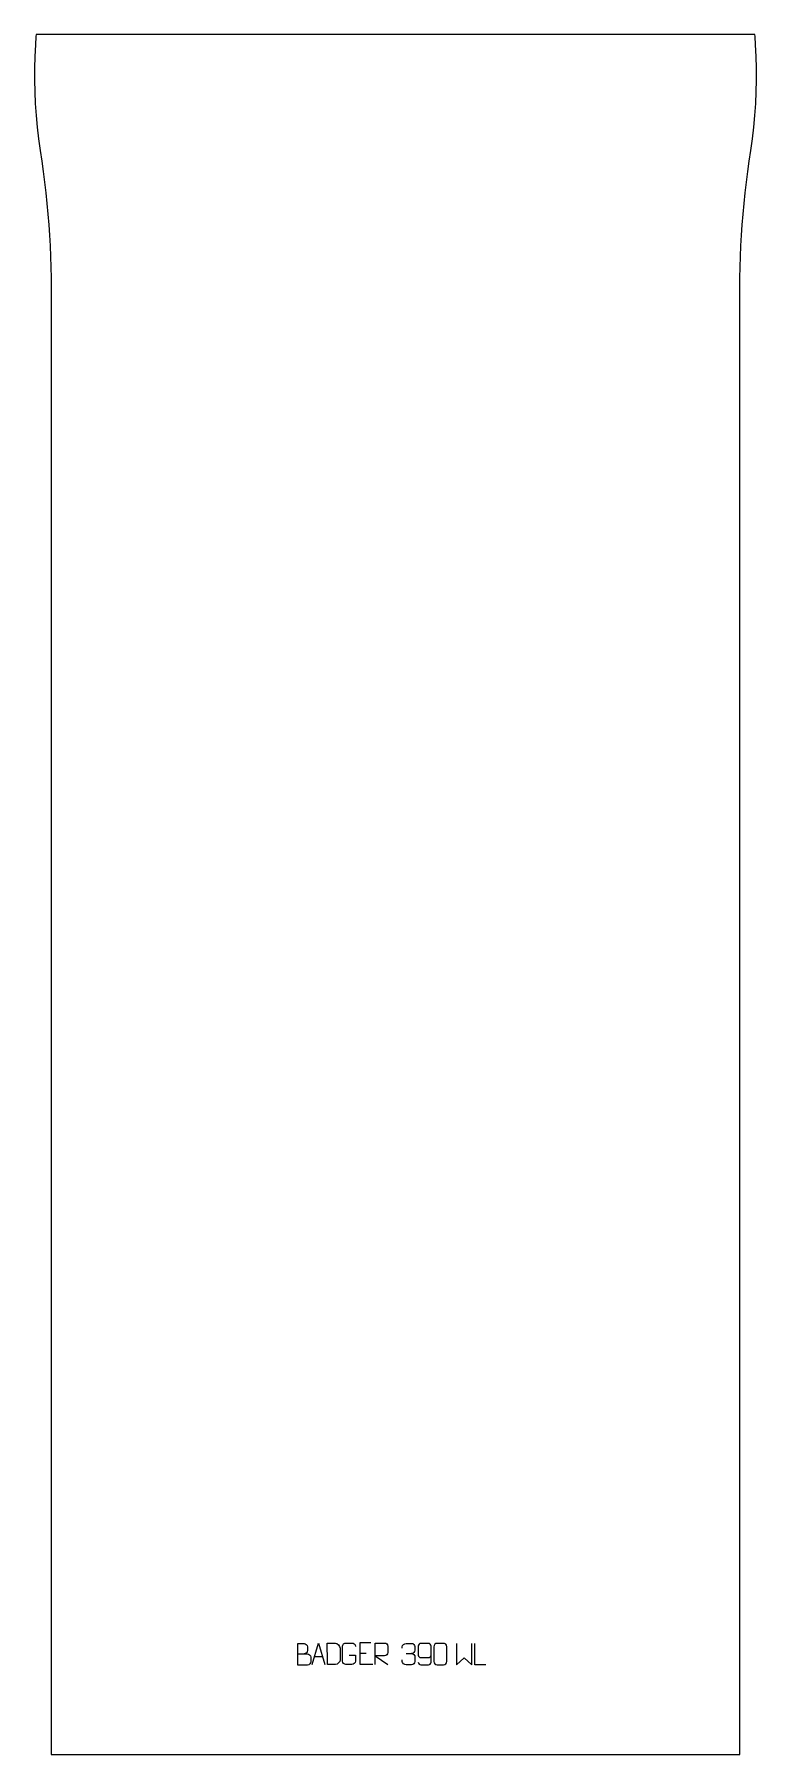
# Model space of a CAD drawing. Header units: millimetres. Extents: x -420 to 420, y -1400 to 600.
import ezdxf

# ---------------------------------------------------------------- set-up
doc = ezdxf.new("R2010")
doc.units = ezdxf.units.MM
doc.header["$MEASUREMENT"] = 0
doc.layers.add('layer 1', color=7, linetype='Continuous')

msp = doc.modelspace()

# ---------------------------------------------------------------- linework, layer by layer
at = {"layer": 'layer 1', "color": 242, "lineweight": 9}
msp.add_open_spline([(399.9998, -1399.9995), (399.9998, -1399.9995), (-399.9998, -1399.9995), (-399.9998, -1399.9995), (-399.9998, -1399.9995), (-399.9998, -1399.9995), (-399.9998, 316.8115), (-399.9998, 316.8115), (-399.9998, 316.8115), (-399.9998, 316.8115), (-400.2776, 329.2169), (-400.2776, 329.2169), (-400.2776, 329.2169), (-400.2776, 329.2169), (-400.6985, 341.6189), (-400.6985, 341.6189), (-400.6985, 341.6189), (-400.6985, 341.6189), (-401.2623, 354.0148), (-401.2623, 354.0148), (-401.2623, 354.0148), (-401.2623, 354.0148), (-401.9682, 366.4026), (-401.9682, 366.4026), (-401.9682, 366.4026), (-401.9682, 366.4026), (-402.8174, 378.7827), (-402.8174, 378.7827), (-402.8174, 378.7827), (-402.8174, 378.7827), (-403.8094, 391.1514), (-403.8094, 391.1514), (-403.8094, 391.1514), (-403.8094, 391.1514), (-404.9441, 403.5076), (-404.9441, 403.5076), (-404.9441, 403.5076), (-404.9441, 403.5076), (-406.2215, 415.851), (-406.2215, 415.851), (-406.2215, 415.851), (-406.2215, 415.851), (-407.6399, 428.1785), (-407.6399, 428.1785), (-407.6399, 428.1785), (-407.6399, 428.1785), (-409.201, 440.4886), (-409.201, 440.4886), (-409.201, 440.4886), (-409.201, 440.4886), (-410.9047, 452.7793), (-410.9047, 452.7793), (-410.9047, 452.7793), (-410.9047, 452.7793), (-412.7485, 465.0497), (-412.7485, 465.0497), (-412.7485, 465.0497), (-412.7485, 465.0497), (-414.7009, 478.6171), (-414.7009, 478.6171), (-414.7009, 478.6171), (-414.7009, 478.6171), (-416.325, 492.2264), (-416.325, 492.2264), (-416.325, 492.2264), (-416.325, 492.2264), (-417.6208, 505.8715), (-417.6208, 505.8715), (-417.6208, 505.8715), (-417.6208, 505.8715), (-418.5867, 519.5439), (-418.5867, 519.5439), (-418.5867, 519.5439), (-418.5867, 519.5439), (-419.2223, 533.2346), (-419.2223, 533.2346), (-419.2223, 533.2346), (-419.2223, 533.2346), (-419.5268, 546.9375), (-419.5268, 546.9375), (-419.5268, 546.9375), (-419.5268, 546.9375), (-419.5015, 560.6439), (-419.5015, 560.6439), (-419.5015, 560.6439), (-419.5015, 560.6439), (-419.1461, 574.3451), (-419.1461, 574.3451), (-419.1461, 574.3451), (-419.1461, 574.3451), (-418.4587, 588.035), (-418.4587, 588.035), (-418.4587, 588.035), (-418.4587, 588.035), (-417.8161, 597.5303), (-417.8161, 597.5303), (-417.8161, 597.5303), (-417.8161, 597.5303), (-417.6225, 599.9999), (-417.6225, 599.9999), (-417.6225, 599.9999), (-417.6225, 599.9999), (417.6215, 599.9999), (417.6215, 599.9999), (417.6215, 599.9999), (417.6215, 599.9999), (417.8158, 597.5303), (417.8158, 597.5303), (417.8158, 597.5303), (417.8158, 597.5303), (418.4586, 588.035), (418.4586, 588.035), (418.4586, 588.035), (418.4586, 588.035), (419.1448, 574.3451), (419.1448, 574.3451), (419.1448, 574.3451), (419.1448, 574.3451), (419.5012, 560.6439), (419.5012, 560.6439), (419.5012, 560.6439), (419.5012, 560.6439), (419.5268, 546.9375), (419.5268, 546.9375), (419.5268, 546.9375), (419.5268, 546.9375), (419.221, 533.2346), (419.221, 533.2346), (419.221, 533.2346), (419.221, 533.2346), (418.5854, 519.5439), (418.5854, 519.5439), (418.5854, 519.5439), (418.5854, 519.5439), (417.6197, 505.8715), (417.6197, 505.8715), (417.6197, 505.8715), (417.6197, 505.8715), (416.324, 492.2264), (416.324, 492.2264), (416.324, 492.2264), (416.324, 492.2264), (414.6999, 478.6171), (414.6999, 478.6171), (414.6999, 478.6171), (414.6999, 478.6171), (412.7484, 465.0497), (412.7484, 465.0497), (412.7484, 465.0497), (412.7484, 465.0497), (410.9037, 452.7793), (410.9037, 452.7793), (410.9037, 452.7793), (410.9037, 452.7793), (409.2007, 440.4886), (409.2007, 440.4886), (409.2007, 440.4886), (409.2007, 440.4886), (407.6396, 428.1785), (407.6396, 428.1785), (407.6396, 428.1785), (407.6396, 428.1785), (406.2202, 415.851), (406.2202, 415.851), (406.2202, 415.851), (406.2202, 415.851), (404.9438, 403.5076), (404.9438, 403.5076), (404.9438, 403.5076), (404.9438, 403.5076), (403.8091, 391.1514), (403.8091, 391.1514), (403.8091, 391.1514), (403.8091, 391.1514), (402.8172, 378.7827), (402.8172, 378.7827), (402.8172, 378.7827), (402.8172, 378.7827), (401.9679, 366.4026), (401.9679, 366.4026), (401.9679, 366.4026), (401.9679, 366.4026), (401.2613, 354.0148), (401.2613, 354.0148), (401.2613, 354.0148), (401.2613, 354.0148), (400.6984, 341.6189), (400.6984, 341.6189), (400.6984, 341.6189), (400.6984, 341.6189), (400.2773, 329.2169), (400.2773, 329.2169), (400.2773, 329.2169), (400.2773, 329.2169), (399.9998, 316.8115), (399.9998, 316.8115), (399.9998, 316.8115), (399.9998, 316.8115), (399.9998, -1399.9995), (399.9998, -1399.9995)], degree=3, knots=[0, 0, 0, 0, 0.019607843, 0.019607843, 0.019607843, 0.019607843, 0.039215686, 0.039215686, 0.039215686, 0.039215686, 0.058823529, 0.058823529, 0.058823529, 0.058823529, 0.078431373, 0.078431373, 0.078431373, 0.078431373, 0.098039216, 0.098039216, 0.098039216, 0.098039216, 0.117647059, 0.117647059, 0.117647059, 0.117647059, 0.137254902, 0.137254902, 0.137254902, 0.137254902, 0.156862745, 0.156862745, 0.156862745, 0.156862745, 0.176470588, 0.176470588, 0.176470588, 0.176470588, 0.196078431, 0.196078431, 0.196078431, 0.196078431, 0.215686275, 0.215686275, 0.215686275, 0.215686275, 0.235294118, 0.235294118, 0.235294118, 0.235294118, 0.254901961, 0.254901961, 0.254901961, 0.254901961, 0.274509804, 0.274509804, 0.274509804, 0.274509804, 0.294117647, 0.294117647, 0.294117647, 0.294117647, 0.31372549, 0.31372549, 0.31372549, 0.31372549, 0.333333333, 0.333333333, 0.333333333, 0.333333333, 0.352941176, 0.352941176, 0.352941176, 0.352941176, 0.37254902, 0.37254902, 0.37254902, 0.37254902, 0.392156863, 0.392156863, 0.392156863, 0.392156863, 0.411764706, 0.411764706, 0.411764706, 0.411764706, 0.431372549, 0.431372549, 0.431372549, 0.431372549, 0.450980392, 0.450980392, 0.450980392, 0.450980392, 0.470588235, 0.470588235, 0.470588235, 0.470588235, 0.490196078, 0.490196078, 0.490196078, 0.490196078, 0.509803922, 0.509803922, 0.509803922, 0.509803922, 0.529411765, 0.529411765, 0.529411765, 0.529411765, 0.549019608, 0.549019608, 0.549019608, 0.549019608, 0.568627451, 0.568627451, 0.568627451, 0.568627451, 0.588235294, 0.588235294, 0.588235294, 0.588235294, 0.607843137, 0.607843137, 0.607843137, 0.607843137, 0.62745098, 0.62745098, 0.62745098, 0.62745098, 0.647058824, 0.647058824, 0.647058824, 0.647058824, 0.666666667, 0.666666667, 0.666666667, 0.666666667, 0.68627451, 0.68627451, 0.68627451, 0.68627451, 0.705882353, 0.705882353, 0.705882353, 0.705882353, 0.725490196, 0.725490196, 0.725490196, 0.725490196, 0.745098039, 0.745098039, 0.745098039, 0.745098039, 0.764705882, 0.764705882, 0.764705882, 0.764705882, 0.784313725, 0.784313725, 0.784313725, 0.784313725, 0.803921569, 0.803921569, 0.803921569, 0.803921569, 0.823529412, 0.823529412, 0.823529412, 0.823529412, 0.843137255, 0.843137255, 0.843137255, 0.843137255, 0.862745098, 0.862745098, 0.862745098, 0.862745098, 0.882352941, 0.882352941, 0.882352941, 0.882352941, 0.901960784, 0.901960784, 0.901960784, 0.901960784, 0.921568627, 0.921568627, 0.921568627, 0.921568627, 0.941176471, 0.941176471, 0.941176471, 0.941176471, 0.960784314, 0.960784314, 0.960784314, 0.960784314, 1, 1, 1, 1], dxfattribs=at)
at = {"layer": 'layer 1', "color": 250, "lineweight": 9}
for points, knots in [([(-113.3159, -1282.8875), (-109.6773, -1282.8871), (-106.0902, -1282.8871), (-102.4508, -1282.8875), (-102.4508, -1282.8875), (-100.4754, -1282.9048), (-98.5518, -1284.6409), (-98.5518, -1286.6905), (-98.5518, -1286.6905), (-98.5522, -1287.8191), (-98.5522, -1290.8685), (-98.5518, -1291.9974), (-98.5518, -1291.9974), (-98.5342, -1293.8553), (-100.0763, -1295.8692), (-102.3978, -1295.8523), (-102.3978, -1295.8523), (-106.0376, -1295.8519), (-109.677, -1295.8519), (-113.3159, -1295.8523), (-113.3159, -1295.8523), (-113.3159, -1287.534), (-113.3159, -1279.2162), (-113.3159, -1270.8987), (-113.3159, -1270.8987), (-110.9422, -1270.8987), (-108.5681, -1270.8987), (-106.1939, -1270.8987), (-106.1939, -1270.8987), (-104.5131, -1270.8811), (-102.4163, -1272.7916), (-102.3986, -1274.754), (-102.3986, -1274.754), (-102.399, -1276.8201), (-102.399, -1276.9661), (-102.3986, -1279.0326), (-102.3986, -1279.0326), (-102.3813, -1281.0987), (-104.2358, -1282.9048), (-106.2458, -1282.8875)], [0, 0, 0, 0, 0.090909091, 0.090909091, 0.090909091, 0.090909091, 0.181818182, 0.181818182, 0.181818182, 0.181818182, 0.272727273, 0.272727273, 0.272727273, 0.272727273, 0.363636364, 0.363636364, 0.363636364, 0.363636364, 0.454545455, 0.454545455, 0.454545455, 0.454545455, 0.545454545, 0.545454545, 0.545454545, 0.545454545, 0.636363636, 0.636363636, 0.636363636, 0.636363636, 0.727272727, 0.727272727, 0.727272727, 0.727272727, 0.818181818, 0.818181818, 0.818181818, 0.818181818, 1, 1, 1, 1]), ([(-96.9313, -1295.3642), (-96.9313, -1295.3642), (-89.5603, -1270.4107), (-89.5603, -1270.4107), (-89.5603, -1270.4107), (-89.5603, -1270.4107), (-81.9904, -1295.3642), (-81.9904, -1295.3642)], [0, 0, 0, 0, 0.333333333, 0.333333333, 0.333333333, 0.333333333, 1, 1, 1, 1]), ([(-79.1676, -1295.3361), (-76.8358, -1295.3357), (-71.8856, -1295.3597), (-69.5541, -1295.36), (-69.5541, -1295.36), (-67.6291, -1295.4654), (-64.3105, -1291.9238), (-64.3217, -1289.9065), (-64.3217, -1289.9065), (-64.3221, -1284.1364), (-64.3221, -1281.9667), (-64.3217, -1276.1974), (-64.3217, -1276.1974), (-64.326, -1274.0593), (-67.7005, -1270.3992), (-69.8529, -1270.4127), (-69.8529, -1270.4127), (-72.1786, -1270.4127), (-76.9029, -1270.4127), (-79.229, -1270.4127), (-79.229, -1270.4127), (-79.2286, -1276.1596), (-79.1673, -1289.5888), (-79.1676, -1295.3361)], [0, 0, 0, 0, 0.142857143, 0.142857143, 0.142857143, 0.142857143, 0.285714286, 0.285714286, 0.285714286, 0.285714286, 0.428571429, 0.428571429, 0.428571429, 0.428571429, 0.571428571, 0.571428571, 0.571428571, 0.571428571, 0.714285714, 0.714285714, 0.714285714, 0.714285714, 1, 1, 1, 1]), ([(-53.7703, -1284.2224), (-53.7703, -1284.2224), (-46.6022, -1284.2224), (-46.6022, -1284.2224), (-46.6022, -1284.2224), (-46.6022, -1284.2224), (-46.6022, -1291.3905), (-46.6022, -1291.3905), (-46.6022, -1291.3905), (-46.7419, -1293.7139), (-48.4191, -1295.1935), (-50.5669, -1295.2043), (-50.5669, -1295.2043), (-52.8987, -1295.2039), (-55.2307, -1295.2039), (-57.5622, -1295.2043), (-57.5622, -1295.2043), (-59.4871, -1295.3097), (-61.4593, -1293.4252), (-61.4481, -1291.4079), (-61.4481, -1291.4079), (-61.4477, -1285.6378), (-61.4477, -1279.8681), (-61.4481, -1274.0988), (-61.4481, -1274.0988), (-61.4439, -1271.9607), (-59.6971, -1270.2415), (-57.5448, -1270.2549), (-57.5448, -1270.2549), (-55.2191, -1270.2549), (-52.893, -1270.2549), (-50.5669, -1270.2549), (-50.5669, -1270.2549), (-48.6202, -1270.2195), (-46.6288, -1271.711), (-46.6022, -1274.1487)], [0, 0, 0, 0, 0.1, 0.1, 0.1, 0.1, 0.2, 0.2, 0.2, 0.2, 0.3, 0.3, 0.3, 0.3, 0.4, 0.4, 0.4, 0.4, 0.5, 0.5, 0.5, 0.5, 0.6, 0.6, 0.6, 0.6, 0.7, 0.7, 0.7, 0.7, 0.8, 0.8, 0.8, 0.8, 1, 1, 1, 1]), ([(-28.4984, -1270.0078), (-28.4984, -1270.0078), (-41.3723, -1270.0078), (-41.3723, -1270.0078), (-41.3723, -1270.0078), (-41.3723, -1270.0078), (-41.3723, -1294.9614), (-41.3723, -1294.9614), (-41.3723, -1294.9614), (-41.3723, -1294.9614), (-26.5065, -1294.9614), (-26.5065, -1294.9614)], [0, 0, 0, 0, 0.25, 0.25, 0.25, 0.25, 0.5, 0.5, 0.5, 0.5, 1, 1, 1, 1]), ([(-23.6265, -1295.2069), (-23.6265, -1295.2069), (-23.6265, -1270.2534), (-23.6265, -1270.2534), (-23.6265, -1270.2534), (-20.0317, -1270.2534), (-16.4362, -1270.2534), (-12.841, -1270.2534), (-12.841, -1270.2534), (-10.5157, -1270.2911), (-8.9584, -1271.7811), (-8.9625, -1274.1475), (-8.9625, -1274.1475), (-8.9629, -1276.183), (-8.9629, -1279.2424), (-8.9625, -1281.2784), (-8.9625, -1281.2784), (-8.969, -1283.1539), (-10.7813, -1285.0957), (-12.7908, -1285.1148), (-12.7908, -1285.1148), (-12.7908, -1285.1148), (-23.6265, -1285.1148), (-23.6265, -1285.1148), (-23.6265, -1285.1148), (-23.6265, -1285.1148), (-8.9718, -1295.2069), (-8.9718, -1295.2069)], [0, 0, 0, 0, 0.125, 0.125, 0.125, 0.125, 0.25, 0.25, 0.25, 0.25, 0.375, 0.375, 0.375, 0.375, 0.5, 0.5, 0.5, 0.5, 0.625, 0.625, 0.625, 0.625, 0.75, 0.75, 0.75, 0.75, 1, 1, 1, 1]), ([(7.8344, -1276.4023), (7.8344, -1276.4023), (7.8344, -1274.5451), (7.8344, -1274.5451), (7.8344, -1274.5451), (7.8201, -1272.8032), (10.4846, -1270.6851), (12.5437, -1270.7078), (12.5437, -1270.7078), (14.6078, -1270.7078), (16.6718, -1270.7078), (18.7355, -1270.7078), (18.7355, -1270.7078), (20.93, -1270.699), (22.5283, -1272.5458), (22.5727, -1274.4579), (22.5727, -1274.4579), (22.5723, -1275.893), (22.5723, -1277.3281), (22.5727, -1278.7636), (22.5727, -1278.7636), (22.5241, -1280.4171), (20.9215, -1282.6471), (18.7232, -1282.6371), (18.7232, -1282.6371), (20.9269, -1282.6483), (22.5349, -1284.4515), (22.5889, -1286.511), (22.5889, -1286.511), (22.5885, -1288.2957), (22.5885, -1290.0804), (22.5889, -1291.8655), (22.5889, -1291.8655), (22.599, -1293.9269), (20.5441, -1295.69), (18.7232, -1295.6819), (18.7232, -1295.6819), (16.6579, -1295.6816), (14.5927, -1295.6816), (12.5271, -1295.6819), (12.5271, -1295.6819), (10.3585, -1295.6704), (7.8275, -1293.2702), (7.8089, -1291.8084), (7.8089, -1291.8084), (7.8089, -1291.8084), (7.8089, -1289.8998), (7.8089, -1289.8998)], [0, 0, 0, 0, 0.076923077, 0.076923077, 0.076923077, 0.076923077, 0.153846154, 0.153846154, 0.153846154, 0.153846154, 0.230769231, 0.230769231, 0.230769231, 0.230769231, 0.307692308, 0.307692308, 0.307692308, 0.307692308, 0.384615385, 0.384615385, 0.384615385, 0.384615385, 0.461538462, 0.461538462, 0.461538462, 0.461538462, 0.538461538, 0.538461538, 0.538461538, 0.538461538, 0.615384615, 0.615384615, 0.615384615, 0.615384615, 0.692307692, 0.692307692, 0.692307692, 0.692307692, 0.769230769, 0.769230769, 0.769230769, 0.769230769, 0.846153846, 0.846153846, 0.846153846, 0.846153846, 1, 1, 1, 1]), ([(26.4871, -1292.6889), (26.5112, -1294.0284), (27.8674, -1295.6817), (29.4393, -1295.6473), (29.4393, -1295.6473), (32.4241, -1295.647), (35.4093, -1295.647), (38.3947, -1295.6473), (38.3947, -1295.6473), (39.6138, -1295.6623), (41.342, -1294.2247), (41.347, -1292.6889), (41.347, -1292.6889), (41.3467, -1286.3285), (41.3467, -1279.9677), (41.347, -1273.6069), (41.347, -1273.6069), (41.3423, -1272.444), (39.6138, -1270.6729), (38.3947, -1270.6485), (38.3947, -1270.6485), (35.4093, -1270.6488), (32.4241, -1270.6488), (29.4393, -1270.6485), (29.4393, -1270.6485), (28.1612, -1270.6923), (26.4915, -1272.3068), (26.4871, -1273.6069), (26.4871, -1273.6069), (26.4871, -1277.1903), (26.4871, -1280.7733), (26.4871, -1284.3561), (26.4871, -1284.3561), (26.5256, -1285.8343), (28.1083, -1287.2672), (29.4393, -1287.2651), (29.4393, -1287.2651), (32.4241, -1287.2654), (35.4093, -1287.2654), (38.3947, -1287.2651), (38.3947, -1287.2651), (39.7242, -1287.2701), (41.3672, -1285.7629), (41.3255, -1284.3343)], [0, 0, 0, 0, 0.083333333, 0.083333333, 0.083333333, 0.083333333, 0.166666667, 0.166666667, 0.166666667, 0.166666667, 0.25, 0.25, 0.25, 0.25, 0.333333333, 0.333333333, 0.333333333, 0.333333333, 0.416666667, 0.416666667, 0.416666667, 0.416666667, 0.5, 0.5, 0.5, 0.5, 0.583333333, 0.583333333, 0.583333333, 0.583333333, 0.666666667, 0.666666667, 0.666666667, 0.666666667, 0.75, 0.75, 0.75, 0.75, 0.833333333, 0.833333333, 0.833333333, 0.833333333, 1, 1, 1, 1]), ([(48.4417, -1270.6836), (50.8265, -1270.6836), (53.2117, -1270.6836), (55.5969, -1270.6836), (55.5969, -1270.6836), (57.5931, -1270.648), (59.6351, -1272.1423), (59.6624, -1274.5844), (59.6624, -1274.5844), (59.662, -1280.3418), (59.662, -1286.0996), (59.6624, -1291.8578), (59.6624, -1291.8578), (59.5191, -1294.1854), (57.7993, -1295.6677), (55.5969, -1295.6785), (55.5969, -1295.6785), (53.2058, -1295.6781), (50.8146, -1295.6781), (48.4238, -1295.6785), (48.4238, -1295.6785), (46.4499, -1295.7841), (44.4276, -1293.8962), (44.4391, -1291.8752), (44.4391, -1291.8752), (44.4395, -1286.0946), (44.4395, -1280.3143), (44.4391, -1274.5345), (44.4391, -1274.5345), (44.4435, -1272.3925), (46.2345, -1270.67), (48.4417, -1270.6836)], [0, 0, 0, 0, 0.111111111, 0.111111111, 0.111111111, 0.111111111, 0.222222222, 0.222222222, 0.222222222, 0.222222222, 0.333333333, 0.333333333, 0.333333333, 0.333333333, 0.444444444, 0.444444444, 0.444444444, 0.444444444, 0.555555556, 0.555555556, 0.555555556, 0.555555556, 0.666666667, 0.666666667, 0.666666667, 0.666666667, 0.777777778, 0.777777778, 0.777777778, 0.777777778, 1, 1, 1, 1]), ([(70.8196, -1270.7421), (70.8196, -1270.7421), (70.8196, -1295.7001), (70.8196, -1295.7001), (70.8196, -1295.7001), (70.8196, -1295.7001), (79.6623, -1287.6354), (79.6623, -1287.6354), (79.6623, -1287.6354), (79.6623, -1287.6354), (88.5047, -1295.6995), (88.5047, -1295.6995), (88.5047, -1295.6995), (88.5047, -1295.6995), (88.5047, -1270.7421), (88.5047, -1270.7421)], [0, 0, 0, 0, 0.2, 0.2, 0.2, 0.2, 0.4, 0.4, 0.4, 0.4, 0.6, 0.6, 0.6, 0.6, 1, 1, 1, 1]), ([(104.9792, -1295.6976), (104.9792, -1295.6976), (92.0301, -1295.6976), (92.0301, -1295.6976), (92.0301, -1295.6976), (92.0301, -1295.6976), (92.0301, -1270.744), (92.0301, -1270.744)], [0, 0, 0, 0, 0.333333333, 0.333333333, 0.333333333, 0.333333333, 1, 1, 1, 1])]:
    msp.add_open_spline(points, degree=3, knots=knots, dxfattribs=at)
for points in [[(-94.2087, -1286.1148), (-94.2087, -1286.1148), (-84.713, -1286.1148), (-84.713, -1286.1148)], [(-41.3723, -1281.8875), (-41.3723, -1281.8875), (-34.2042, -1281.8875), (-34.2042, -1281.8875)], [(12.5441, -1282.6475), (12.5441, -1282.6475), (18.7405, -1282.6475), (18.7405, -1282.6475)]]:
    msp.add_open_spline(points, degree=3, dxfattribs=at)

doc.saveas('drawing.dxf')
